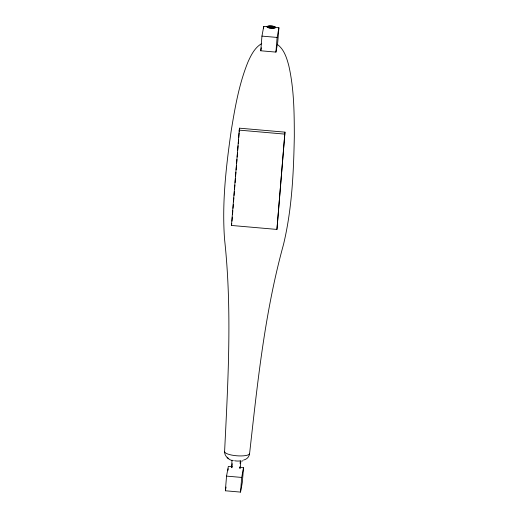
<?xml version="1.0" encoding="UTF-8"?>
<svg xmlns="http://www.w3.org/2000/svg" width="518" height="518" viewBox="0 0 518 518"><rect width="100%" height="100%" fill="white"/><g stroke="black" fill="none" stroke-linecap="round" stroke-linejoin="round"><path stroke-width="0.78" d="M228.794 458.514A7.621 7.362 10.5 0 1 224.605 451.476C228.056 380.905 232.245 309.894 224.579 239.445C221.853 203.166 226.068 166.79 231.183 130.905C234.991 107.627 239.025 84.078 247.928 62.115C251.068 55.089 254.804 47.533 261.745 43.57M231.442 225.453L239.471 128.179L284.965 132.155L276.936 229.429L231.442 225.453L231.799 223.517M231.993 221.108L232.317 217.107M232.511 214.705L232.835 210.696M233.022 208.294L233.346 204.286M233.54 201.884L233.864 197.876M234.058 195.474L234.376 191.472M234.57 189.07L234.894 185.062M235.088 182.66L235.412 178.652M235.606 176.249L235.923 172.241M236.117 169.839L236.441 165.838M236.635 163.429L236.959 159.427M237.153 157.025L237.471 153.017M237.665 150.615L238.053 145.804M238.248 143.402L238.571 139.4M238.694 137.794L239.083 132.99M239.212 131.384L239.471 128.179M239.51 467.398L243.505 467.748L242.327 482.413L240.527 492.1L225.362 490.773L226.541 476.107L228.341 466.42L232.329 466.77M260.768 50.777L261.946 36.111L263.746 26.424L278.911 27.752L277.726 42.418L275.932 52.104L260.768 50.777L261.318 47.798M228.03 470.279L228.153 468.738M263.558 28.743L263.746 26.424M231.449 467.683L232.032 460.424M231.967 467.722L232.291 463.694M239.717 468.363L239.847 466.75M240.112 463.526L240.307 461.111M240.242 468.408L240.825 461.156M240.527 492.1L241.712 477.434L243.505 467.748M275.932 52.104L277.111 37.438L278.911 27.752M276.936 229.429L284.965 132.155M225.362 490.773L226.055 487.05M241.789 461.065L242.851 460.832M261.946 36.111L277.111 37.438M239.109 130.122L284.609 134.097M226.541 476.107L241.712 477.434M231.999 460.47L229.856 459.699L227.02 457.77M277.318 44.406C284.136 49.352 286.732 57.912 288.798 65.689C294.062 88.843 294.282 112.782 294.315 136.422C293.622 172.656 291.984 209.227 283.482 244.587C264.64 312.827 257.446 383.521 249.579 453.658A7.621 7.362 10.5 0 1 243.602 460.042M249.559 453.658A12.529 3.225 4.6 0 1 236.486 455.756A12.529 3.225 4.6 0 1 224.598 451.476M240.559 460.755A4.921 1.269 4.6 0 1 234.602 460.761M233.34 460.463A4.921 1.269 4.6 0 1 232.711 460.256M269.017 27.881A4.416 1.14 4.6 0 0 275.725 27.448A4.416 1.14 4.6 0 0 269.237 25.926A4.416 1.14 4.6 0 0 269.017 27.881M269.289 27.791A3.891 1.004 4.6 0 0 275.2 27.409A3.891 1.004 4.6 0 0 269.483 26.062A3.891 1.004 4.6 0 0 269.289 27.791"/></g></svg>
